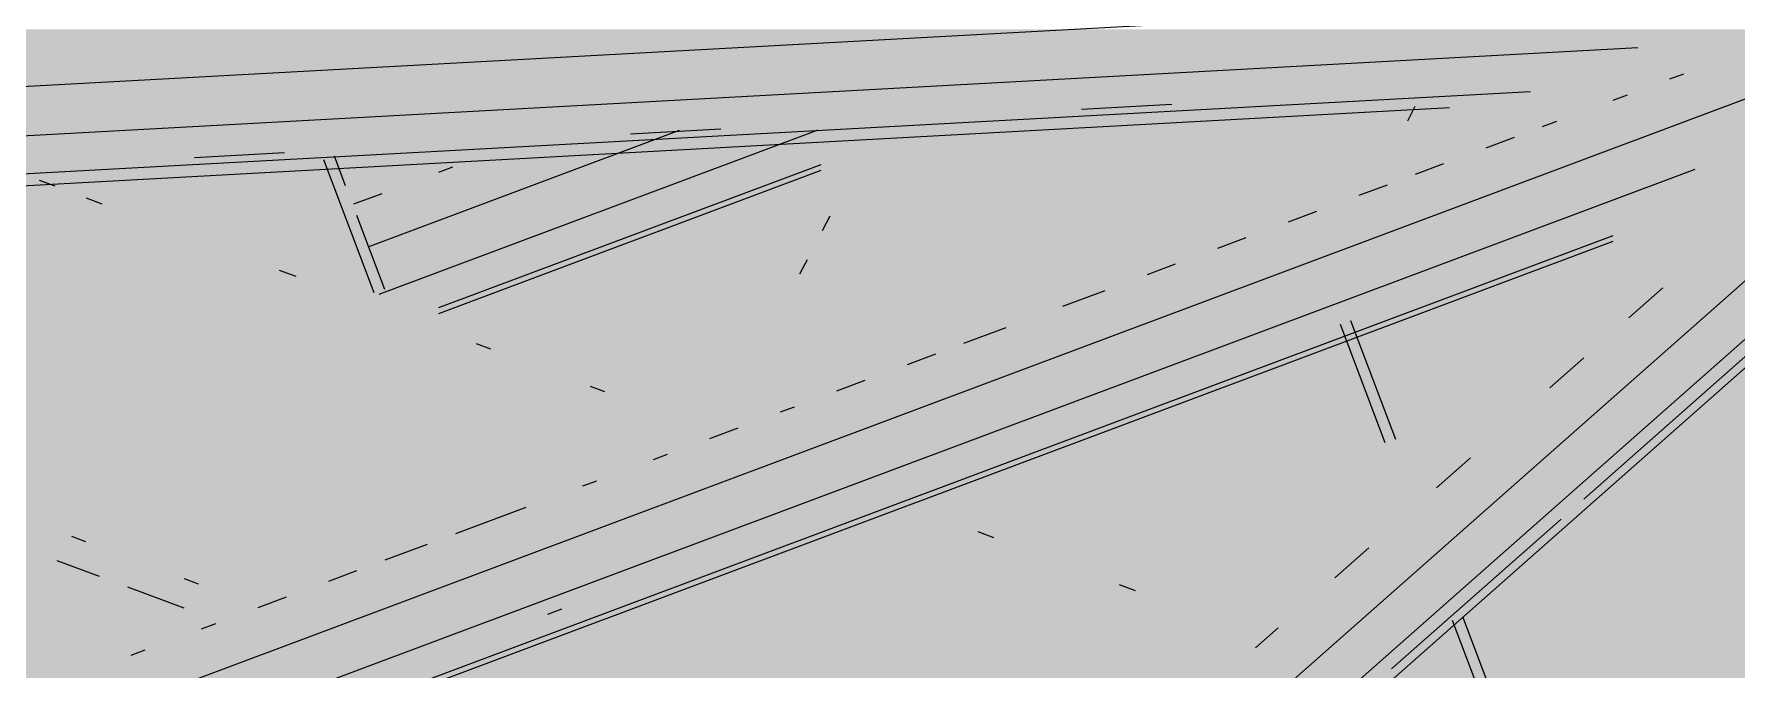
# Paper-space layout '03 3D Building and Roof' of a CAD drawing. Header units: millimetres. Extents: x 5 to 415, y 5 to 292.
# Drawn here: x 102.15 to 109.67, y 69.74 to 72.55 of the extents above; entities that cross this region are included whole.
import ezdxf

# ---------------------------------------------------------------- set-up
doc = ezdxf.new("R2010")
doc.units = ezdxf.units.MM
doc.layers.add('EXISTING', color=7, linetype='Continuous')
doc.layers.add('IMAGES', color=7, linetype='Continuous')

# ---------------------------------------------------------------- blocks, each defined once
blk = doc.blocks.new('SHEET_03')
at = {"layer": 'EXISTING', "color": 250, "lineweight": 9}
for p, q in [((88.314, 71.5645), (109.7508, 72.7363)), ((111.2125, 72.5381), (96.2802, 59.342)), ((109.2296, 72.4896), (88.3238, 71.3468)), ((96.268, 59.2033), (111.2502, 72.4436)), ((85.5697, 63.2232), (109.993, 72.3723)), ((109.3696, 72.3515), (109.4319, 72.3748)), ((88.1149, 71.1682), (108.7553, 72.2965)), ((106.7735, 72.2188), (107.1717, 72.2405)), ((109.1203, 72.2581), (109.1827, 72.2815)), ((88.2221, 71.122), (108.3979, 72.2249)), ((108.2131, 72.167), (108.2467, 72.2309)), ((108.8088, 72.1414), (108.8711, 72.1648)), ((103.6243, 71.6102), (104.9989, 72.1252)), ((105.609, 72.1253), (103.672, 71.3997)), ((104.7825, 72.1099), (105.1807, 72.1317)), ((108.5596, 72.0481), (108.6842, 72.0947)), ((97.6663, 60.8244), (110.4012, 72.0786)), ((102.8578, 72.0047), (103.256, 72.0265)), ((103.4741, 72.0116), (103.5235, 71.8809)), ((109.48, 71.9517), (85.6174, 63.0126)), ((103.6519, 71.4067), (103.4297, 71.995)), ((103.9367, 71.3419), (105.6237, 71.9739)), ((103.9367, 71.94), (103.9992, 71.9634)), ((103.9367, 71.3165), (105.6237, 71.9485)), ((108.2481, 71.9314), (108.3727, 71.978)), ((102.1721, 71.905), (102.2415, 71.879)), ((107.9989, 71.838), (108.1235, 71.8847)), ((102.3804, 71.8269), (102.4498, 71.8009)), ((103.5618, 71.7995), (103.6868, 71.8463)), ((103.5729, 71.7502), (103.6963, 71.4234)), ((105.6629, 71.7451), (105.6292, 71.6811)), ((107.6874, 71.7213), (107.812, 71.768)), ((85.4447, 62.7656), (109.1203, 71.6347)), ((85.5697, 62.8379), (109.1207, 71.6602)), ((107.3758, 71.6046), (107.5004, 71.6513)), ((103.2322, 71.5079), (103.3062, 71.4801)), ((105.5619, 71.5533), (105.5282, 71.4894)), ((107.0643, 71.4879), (107.1889, 71.5346)), ((106.6905, 71.3479), (106.8774, 71.4179)), ((109.1897, 71.2967), (109.3395, 71.4291)), ((106.2544, 71.1845), (106.4413, 71.2545)), ((108.1143, 70.7451), (107.9168, 71.268)), ((107.9613, 71.2846), (108.1588, 70.7617)), ((104.1656, 71.1582), (104.1027, 71.1818)), ((106.0051, 71.0911), (106.1297, 71.1378)), ((108.8401, 70.9878), (108.99, 71.1202)), ((108.99, 70.4967), (109.7391, 71.1587)), ((104.6688, 70.9697), (104.6059, 70.9932)), ((105.6936, 70.9744), (105.8182, 71.0211)), ((105.4444, 70.8811), (105.5067, 70.9044)), ((105.1329, 70.7644), (105.2575, 70.8111)), ((104.8837, 70.671), (104.946, 70.6944)), ((108.3407, 70.5464), (108.4906, 70.6788)), ((104.5721, 70.5543), (104.6344, 70.5777)), ((104.0114, 70.3443), (104.3229, 70.461)), ((106.3151, 70.3529), (106.3846, 70.3269)), ((108.141, 69.7464), (108.8901, 70.4085)), ((102.3147, 70.3322), (102.3768, 70.3089)), ((103.6999, 70.2276), (103.8868, 70.2976)), ((107.8913, 70.1492), (108.0411, 70.2816)), ((102.439, 70.1545), (102.2525, 70.2243)), ((102.8121, 70.1458), (102.8743, 70.1225)), ((103.4507, 70.1342), (103.5753, 70.1809)), ((102.8121, 70.0147), (102.5634, 70.1079)), ((103.1391, 70.0175), (103.2637, 70.0642)), ((106.9401, 70.1188), (107.0095, 70.0928)), ((104.4176, 69.9887), (104.4799, 70.0121)), ((108.455, 69.9774), (108.5785, 69.6506)), ((102.8899, 69.9242), (102.9522, 69.9475)), ((107.5417, 69.8403), (107.6416, 69.9286)), ((108.534, 69.634), (108.4106, 69.9608)), ((102.5784, 69.8075), (102.6407, 69.8308))]:
    blk.add_line(p, q, dxfattribs=at)
at = {"layer": 'IMAGES', "color": 7}
for points in [[(102.0069, 72.4), (102.1782, 72.4), (102.0069, 72.5714), (102.1782, 72.5714)], [(102.1782, 72.4), (102.3496, 72.4), (102.1782, 72.5714), (102.3496, 72.5714)], [(102.3496, 72.4), (102.6923, 72.4), (102.3496, 72.5714), (102.6923, 72.5714)], [(102.6923, 72.4), (103.2064, 72.4), (102.6923, 72.5714), (103.2064, 72.5714)], [(103.2064, 72.4), (104.0632, 72.4), (103.2064, 72.5714), (104.0632, 72.5714)], [(104.0632, 72.4), (104.406, 72.4), (104.0632, 72.5714), (104.406, 72.5714)], [(104.406, 72.4), (104.5773, 72.4), (104.406, 72.5714), (104.5773, 72.5714)], [(104.5773, 72.4), (108.3473, 72.4), (104.5773, 72.5714), (108.3473, 72.5714)], [(108.3473, 72.4), (108.69, 72.4), (108.3473, 72.5714), (108.69, 72.5714)], [(108.69, 72.4), (109.2041, 72.4), (108.69, 72.5714), (109.2041, 72.5714)], [(109.2041, 72.4), (109.3755, 72.4), (109.2041, 72.5714), (109.3755, 72.5714)], [(109.3755, 72.4), (109.5468, 72.4), (109.3755, 72.5714), (109.5468, 72.5714)], [(109.5468, 72.4), (109.7182, 72.4), (109.5468, 72.5714), (109.7182, 72.5714)], [(101.3214, 72.2286), (102.1782, 72.2286), (101.3214, 72.4), (102.1782, 72.4)], [(102.1782, 72.2286), (102.521, 72.2286), (102.1782, 72.4), (102.521, 72.4)], [(102.521, 72.2286), (104.5773, 72.2286), (102.521, 72.4), (104.5773, 72.4)], [(104.5773, 72.2286), (104.7487, 72.2286), (104.5773, 72.4), (104.7487, 72.4)], [(104.7487, 72.2286), (106.805, 72.2286), (104.7487, 72.4), (106.805, 72.4)], [(106.805, 72.2286), (107.4905, 72.2286), (106.805, 72.4), (107.4905, 72.4)], [(107.4905, 72.2286), (107.6619, 72.2286), (107.4905, 72.4), (107.6619, 72.4)], [(107.6619, 72.2286), (107.8332, 72.2286), (107.6619, 72.4), (107.8332, 72.4)], [(107.8332, 72.2286), (108.5187, 72.2286), (107.8332, 72.4), (108.5187, 72.4)], [(108.5187, 72.2286), (108.8614, 72.2286), (108.5187, 72.4), (108.8614, 72.4)], [(108.8614, 72.2286), (109.2041, 72.2286), (108.8614, 72.4), (109.2041, 72.4)], [(109.2041, 72.2286), (109.3755, 72.2286), (109.2041, 72.4), (109.3755, 72.4)], [(109.3755, 72.2286), (109.5468, 72.2286), (109.3755, 72.4), (109.5468, 72.4)], [(109.5468, 72.2286), (109.7182, 72.2286), (109.5468, 72.4), (109.7182, 72.4)], [(98.9223, 72.0571), (102.521, 72.0571), (98.9223, 72.2286), (102.521, 72.2286)], [(102.521, 72.0571), (102.6923, 72.0571), (102.521, 72.2286), (102.6923, 72.2286)], [(102.6923, 72.0571), (102.8637, 72.0571), (102.6923, 72.2286), (102.8637, 72.2286)], [(102.8637, 72.0571), (103.035, 72.0571), (102.8637, 72.2286), (103.035, 72.2286)], [(103.035, 72.0571), (103.8919, 72.0571), (103.035, 72.2286), (103.8919, 72.2286)], [(103.8919, 72.0571), (104.5773, 72.0571), (103.8919, 72.2286), (104.5773, 72.2286)], [(104.5773, 72.0571), (104.7487, 72.0571), (104.5773, 72.2286), (104.7487, 72.2286)], [(104.7487, 72.0571), (104.92, 72.0571), (104.7487, 72.2286), (104.92, 72.2286)], [(104.92, 72.0571), (105.7769, 72.0571), (104.92, 72.2286), (105.7769, 72.2286)], [(105.7769, 72.0571), (105.9482, 72.0571), (105.7769, 72.2286), (105.9482, 72.2286)], [(105.9482, 72.0571), (106.1196, 72.0571), (105.9482, 72.2286), (106.1196, 72.2286)], [(106.1196, 72.0571), (106.6337, 72.0571), (106.1196, 72.2286), (106.6337, 72.2286)], [(106.6337, 72.0571), (106.805, 72.0571), (106.6337, 72.2286), (106.805, 72.2286)], [(106.805, 72.0571), (107.8332, 72.0571), (106.805, 72.2286), (107.8332, 72.2286)], [(107.8332, 72.0571), (108.3473, 72.0571), (107.8332, 72.2286), (108.3473, 72.2286)], [(108.3473, 72.0571), (108.5187, 72.0571), (108.3473, 72.2286), (108.5187, 72.2286)], [(108.5187, 72.0571), (108.69, 72.0571), (108.5187, 72.2286), (108.69, 72.2286)], [(108.69, 72.0571), (109.0328, 72.0571), (108.69, 72.2286), (109.0328, 72.2286)], [(109.0328, 72.0571), (109.3755, 72.0571), (109.0328, 72.2286), (109.3755, 72.2286)], [(109.3755, 72.0571), (109.8896, 72.0571), (109.3755, 72.2286), (109.8896, 72.2286)], [(102.0069, 71.8857), (102.3496, 71.8857), (102.0069, 72.0571), (102.3496, 72.0571)], [(102.3496, 71.7143), (102.6923, 71.7143), (102.3496, 72.0571), (102.6923, 72.0571)], [(102.6923, 71.8857), (102.8637, 71.8857), (102.6923, 72.0571), (102.8637, 72.0571)], [(102.8637, 71.8857), (103.8919, 71.8857), (102.8637, 72.0571), (103.8919, 72.0571)], [(103.8919, 71.8857), (104.0632, 71.8857), (103.8919, 72.0571), (104.0632, 72.0571)], [(104.0632, 71.8857), (104.2346, 71.8857), (104.0632, 72.0571), (104.2346, 72.0571)], [(104.2346, 71.8857), (104.5773, 71.8857), (104.2346, 72.0571), (104.5773, 72.0571)], [(104.5773, 71.8857), (104.92, 71.8857), (104.5773, 72.0571), (104.92, 72.0571)], [(104.92, 71.8857), (105.0914, 71.8857), (104.92, 72.0571), (105.0914, 72.0571)], [(105.0914, 71.8857), (105.7769, 71.8857), (105.0914, 72.0571), (105.7769, 72.0571)], [(105.7769, 71.8857), (105.9482, 71.8857), (105.7769, 72.0571), (105.9482, 72.0571)], [(105.9482, 71.8857), (106.805, 71.8857), (105.9482, 72.0571), (106.805, 72.0571)], [(106.805, 71.8857), (106.9764, 71.8857), (106.805, 72.0571), (106.9764, 72.0571)], [(106.9764, 71.8857), (107.1478, 71.8857), (106.9764, 72.0571), (107.1478, 72.0571)], [(107.1478, 71.8857), (107.3191, 71.8857), (107.1478, 72.0571), (107.3191, 72.0571)], [(107.3191, 71.8857), (107.4905, 71.8857), (107.3191, 72.0571), (107.4905, 72.0571)], [(107.4905, 71.8857), (107.6619, 71.8857), (107.4905, 72.0571), (107.6619, 72.0571)], [(107.6619, 71.8857), (107.8332, 71.8857), (107.6619, 72.0571), (107.8332, 72.0571)], [(107.8332, 71.8857), (108.0046, 71.8857), (107.8332, 72.0571), (108.0046, 72.0571)], [(108.0046, 71.8857), (108.1759, 71.8857), (108.0046, 72.0571), (108.1759, 72.0571)], [(108.1759, 71.8857), (108.3473, 71.8857), (108.1759, 72.0571), (108.3473, 72.0571)], [(108.3473, 71.8857), (108.5187, 71.8857), (108.3473, 72.0571), (108.5187, 72.0571)], [(108.5187, 71.8857), (108.69, 71.8857), (108.5187, 72.0571), (108.69, 72.0571)], [(108.69, 71.8857), (109.2041, 71.8857), (108.69, 72.0571), (109.2041, 72.0571)], [(109.2041, 71.8857), (109.5468, 71.8857), (109.2041, 72.0571), (109.5468, 72.0571)], [(109.5468, 71.7143), (109.7182, 71.7143), (109.5468, 72.0571), (109.7182, 72.0571)], [(102.0069, 71.7143), (102.3496, 71.7143), (102.0069, 71.8857), (102.3496, 71.8857)], [(102.6923, 71.7143), (102.8637, 71.7143), (102.6923, 71.8857), (102.8637, 71.8857)], [(102.8637, 71.5429), (103.035, 71.5429), (102.8637, 71.8857), (103.035, 71.8857)], [(103.035, 71.7143), (103.3778, 71.7143), (103.035, 71.8857), (103.3778, 71.8857)], [(103.3778, 71.7143), (103.5491, 71.7143), (103.3778, 71.8857), (103.5491, 71.8857)], [(103.5491, 71.7143), (103.7205, 71.7143), (103.5491, 71.8857), (103.7205, 71.8857)], [(103.7205, 71.7143), (103.8919, 71.7143), (103.7205, 71.8857), (103.8919, 71.8857)], [(103.8919, 71.7143), (104.0632, 71.7143), (103.8919, 71.8857), (104.0632, 71.8857)], [(104.0632, 71.7143), (104.2346, 71.7143), (104.0632, 71.8857), (104.2346, 71.8857)], [(104.2346, 71.7143), (104.406, 71.7143), (104.2346, 71.8857), (104.406, 71.8857)], [(104.406, 71.7143), (104.5773, 71.7143), (104.406, 71.8857), (104.5773, 71.8857)], [(104.5773, 71.7143), (104.7487, 71.7143), (104.5773, 71.8857), (104.7487, 71.8857)], [(104.7487, 71.7143), (105.0914, 71.7143), (104.7487, 71.8857), (105.0914, 71.8857)], [(105.0914, 71.7143), (105.2628, 71.7143), (105.0914, 71.8857), (105.2628, 71.8857)], [(105.2628, 71.7143), (105.4341, 71.7143), (105.2628, 71.8857), (105.4341, 71.8857)], [(105.4341, 71.7143), (105.6055, 71.7143), (105.4341, 71.8857), (105.6055, 71.8857)], [(105.6055, 71.7143), (105.7769, 71.7143), (105.6055, 71.8857), (105.7769, 71.8857)], [(105.7769, 71.7143), (105.9482, 71.7143), (105.7769, 71.8857), (105.9482, 71.8857)], [(105.9482, 71.7143), (106.805, 71.7143), (105.9482, 71.8857), (106.805, 71.8857)], [(106.805, 71.7143), (106.9764, 71.7143), (106.805, 71.8857), (106.9764, 71.8857)], [(106.9764, 71.7143), (107.1478, 71.7143), (106.9764, 71.8857), (107.1478, 71.8857)], [(107.1478, 71.7143), (107.3191, 71.7143), (107.1478, 71.8857), (107.3191, 71.8857)], [(107.3191, 71.7143), (107.4905, 71.7143), (107.3191, 71.8857), (107.4905, 71.8857)], [(107.4905, 71.7143), (107.6619, 71.7143), (107.4905, 71.8857), (107.6619, 71.8857)], [(107.6619, 71.7143), (107.8332, 71.7143), (107.6619, 71.8857), (107.8332, 71.8857)], [(107.8332, 71.7143), (108.0046, 71.7143), (107.8332, 71.8857), (108.0046, 71.8857)], [(108.0046, 71.7143), (108.1759, 71.7143), (108.0046, 71.8857), (108.1759, 71.8857)], [(108.1759, 71.7143), (108.69, 71.7143), (108.1759, 71.8857), (108.69, 71.8857)], [(108.69, 71.7143), (108.8614, 71.7143), (108.69, 71.8857), (108.8614, 71.8857)], [(108.8614, 71.7143), (109.0328, 71.7143), (108.8614, 71.8857), (109.0328, 71.8857)], [(109.0328, 71.7143), (109.3755, 71.7143), (109.0328, 71.8857), (109.3755, 71.8857)], [(109.3755, 71.7143), (109.5468, 71.7143), (109.3755, 71.8857), (109.5468, 71.8857)], [(102.0069, 70.8571), (102.1782, 70.8571), (102.0069, 71.7143), (102.1782, 71.7143)], [(102.1782, 71.5429), (102.3496, 71.5429), (102.1782, 71.7143), (102.3496, 71.7143)], [(102.3496, 71.5429), (102.521, 71.5429), (102.3496, 71.7143), (102.521, 71.7143)], [(102.521, 71.5429), (102.6923, 71.5429), (102.521, 71.7143), (102.6923, 71.7143)], [(102.6923, 71.5429), (102.8637, 71.5429), (102.6923, 71.7143), (102.8637, 71.7143)], [(103.035, 71.5429), (103.2064, 71.5429), (103.035, 71.7143), (103.2064, 71.7143)], [(103.2064, 71.5429), (103.3778, 71.5429), (103.2064, 71.7143), (103.3778, 71.7143)], [(103.3778, 71.5429), (103.5491, 71.5429), (103.3778, 71.7143), (103.5491, 71.7143)], [(103.5491, 71.3714), (103.7205, 71.3714), (103.5491, 71.7143), (103.7205, 71.7143)], [(103.7205, 71.5429), (103.8919, 71.5429), (103.7205, 71.7143), (103.8919, 71.7143)], [(103.8919, 71.5429), (104.2346, 71.5429), (103.8919, 71.7143), (104.2346, 71.7143)], [(104.2346, 71.5429), (104.5773, 71.5429), (104.2346, 71.7143), (104.5773, 71.7143)], [(104.5773, 71.5429), (104.92, 71.5429), (104.5773, 71.7143), (104.92, 71.7143)], [(104.92, 71.5429), (105.0914, 71.5429), (104.92, 71.7143), (105.0914, 71.7143)], [(105.0914, 71.5429), (105.2628, 71.5429), (105.0914, 71.7143), (105.2628, 71.7143)], [(105.2628, 71.5429), (105.4341, 71.5429), (105.2628, 71.7143), (105.4341, 71.7143)], [(105.4341, 71.5429), (105.6055, 71.5429), (105.4341, 71.7143), (105.6055, 71.7143)], [(105.6055, 71.5429), (105.7769, 71.5429), (105.6055, 71.7143), (105.7769, 71.7143)], [(105.7769, 71.5429), (105.9482, 71.5429), (105.7769, 71.7143), (105.9482, 71.7143)], [(105.9482, 71.5429), (106.6337, 71.5429), (105.9482, 71.7143), (106.6337, 71.7143)], [(106.6337, 71.5429), (106.805, 71.5429), (106.6337, 71.7143), (106.805, 71.7143)], [(106.805, 71.5429), (106.9764, 71.5429), (106.805, 71.7143), (106.9764, 71.7143)], [(106.9764, 71.5429), (107.1478, 71.5429), (106.9764, 71.7143), (107.1478, 71.7143)], [(107.1478, 71.5429), (107.3191, 71.5429), (107.1478, 71.7143), (107.3191, 71.7143)], [(107.3191, 71.5429), (107.8332, 71.5429), (107.3191, 71.7143), (107.8332, 71.7143)], [(107.8332, 71.5429), (108.1759, 71.5429), (107.8332, 71.7143), (108.1759, 71.7143)], [(108.1759, 71.5429), (108.5187, 71.5429), (108.1759, 71.7143), (108.5187, 71.7143)], [(108.5187, 71.5429), (108.69, 71.5429), (108.5187, 71.7143), (108.69, 71.7143)], [(108.69, 71.5429), (109.2041, 71.5429), (108.69, 71.7143), (109.2041, 71.7143)], [(109.2041, 71.5429), (109.3755, 71.5429), (109.2041, 71.7143), (109.3755, 71.7143)], [(109.3755, 71.5429), (109.5468, 71.5429), (109.3755, 71.7143), (109.5468, 71.7143)], [(109.5468, 71.5429), (109.8896, 71.5429), (109.5468, 71.7143), (109.8896, 71.7143)], [(102.1782, 71.3714), (102.521, 71.3714), (102.1782, 71.5429), (102.521, 71.5429)], [(102.521, 71.3714), (102.6923, 71.3714), (102.521, 71.5429), (102.6923, 71.5429)], [(102.6923, 71.3714), (102.8637, 71.3714), (102.6923, 71.5429), (102.8637, 71.5429)], [(102.8637, 71.3714), (103.035, 71.3714), (102.8637, 71.5429), (103.035, 71.5429)], [(103.035, 71.3714), (103.2064, 71.3714), (103.035, 71.5429), (103.2064, 71.5429)], [(103.2064, 71.3714), (103.3778, 71.3714), (103.2064, 71.5429), (103.3778, 71.5429)], [(103.3778, 71.3714), (103.5491, 71.3714), (103.3778, 71.5429), (103.5491, 71.5429)], [(103.7205, 71.3714), (104.0632, 71.3714), (103.7205, 71.5429), (104.0632, 71.5429)], [(104.0632, 71.3714), (104.5773, 71.3714), (104.0632, 71.5429), (104.5773, 71.5429)], [(104.5773, 71.3714), (104.7487, 71.3714), (104.5773, 71.5429), (104.7487, 71.5429)], [(104.7487, 71.3714), (104.92, 71.3714), (104.7487, 71.5429), (104.92, 71.5429)], [(104.92, 71.3714), (105.4341, 71.3714), (104.92, 71.5429), (105.4341, 71.5429)], [(105.4341, 71.3714), (105.6055, 71.3714), (105.4341, 71.5429), (105.6055, 71.5429)], [(105.6055, 71.3714), (105.7769, 71.3714), (105.6055, 71.5429), (105.7769, 71.5429)], [(105.7769, 71.3714), (105.9482, 71.3714), (105.7769, 71.5429), (105.9482, 71.5429)], [(105.9482, 71.3714), (106.1196, 71.3714), (105.9482, 71.5429), (106.1196, 71.5429)], [(106.1196, 71.3714), (106.2909, 71.3714), (106.1196, 71.5429), (106.2909, 71.5429)], [(106.2909, 71.3714), (106.4623, 71.3714), (106.2909, 71.5429), (106.4623, 71.5429)], [(106.4623, 71.3714), (106.6337, 71.3714), (106.4623, 71.5429), (106.6337, 71.5429)], [(106.6337, 71.3714), (106.805, 71.3714), (106.6337, 71.5429), (106.805, 71.5429)], [(106.805, 71.3714), (106.9764, 71.3714), (106.805, 71.5429), (106.9764, 71.5429)], [(106.9764, 71.3714), (107.1478, 71.3714), (106.9764, 71.5429), (107.1478, 71.5429)], [(107.1478, 71.3714), (107.3191, 71.3714), (107.1478, 71.5429), (107.3191, 71.5429)], [(107.3191, 71.3714), (107.4905, 71.3714), (107.3191, 71.5429), (107.4905, 71.5429)], [(107.4905, 71.3714), (108.3473, 71.3714), (107.4905, 71.5429), (108.3473, 71.5429)], [(108.3473, 71.3714), (108.5187, 71.3714), (108.3473, 71.5429), (108.5187, 71.5429)], [(108.5187, 71.3714), (108.69, 71.3714), (108.5187, 71.5429), (108.69, 71.5429)], [(108.69, 71.3714), (108.8614, 71.3714), (108.69, 71.5429), (108.8614, 71.5429)], [(108.8614, 71.3714), (109.0328, 71.3714), (108.8614, 71.5429), (109.0328, 71.5429)], [(109.0328, 71.3714), (109.2041, 71.3714), (109.0328, 71.5429), (109.2041, 71.5429)], [(109.2041, 71.3714), (109.5468, 71.3714), (109.2041, 71.5429), (109.5468, 71.5429)], [(109.5468, 71.3714), (109.7182, 71.3714), (109.5468, 71.5429), (109.7182, 71.5429)], [(102.1782, 70.8571), (102.3496, 70.8571), (102.1782, 71.3714), (102.3496, 71.3714)], [(102.3496, 71.2), (102.8637, 71.2), (102.3496, 71.3714), (102.8637, 71.3714)], [(102.8637, 71.2), (103.035, 71.2), (102.8637, 71.3714), (103.035, 71.3714)], [(103.035, 71.2), (103.2064, 71.2), (103.035, 71.3714), (103.2064, 71.3714)], [(103.2064, 71.2), (103.5491, 71.2), (103.2064, 71.3714), (103.5491, 71.3714)], [(103.5491, 71.2), (103.7205, 71.2), (103.5491, 71.3714), (103.7205, 71.3714)], [(103.7205, 71.2), (103.8919, 71.2), (103.7205, 71.3714), (103.8919, 71.3714)], [(103.8919, 71.2), (104.2346, 71.2), (103.8919, 71.3714), (104.2346, 71.3714)], [(104.2346, 71.2), (104.406, 71.2), (104.2346, 71.3714), (104.406, 71.3714)], [(104.406, 71.2), (104.5773, 71.2), (104.406, 71.3714), (104.5773, 71.3714)], [(104.5773, 71.2), (104.7487, 71.2), (104.5773, 71.3714), (104.7487, 71.3714)], [(104.7487, 71.0286), (104.92, 71.0286), (104.7487, 71.3714), (104.92, 71.3714)], [(104.92, 71.2), (105.0914, 71.2), (104.92, 71.3714), (105.0914, 71.3714)], [(105.0914, 71.2), (105.2628, 71.2), (105.0914, 71.3714), (105.2628, 71.3714)], [(105.2628, 71.2), (105.4341, 71.2), (105.2628, 71.3714), (105.4341, 71.3714)], [(105.4341, 71.2), (105.6055, 71.2), (105.4341, 71.3714), (105.6055, 71.3714)], [(105.6055, 71.2), (105.9482, 71.2), (105.6055, 71.3714), (105.9482, 71.3714)], [(105.9482, 71.2), (106.1196, 71.2), (105.9482, 71.3714), (106.1196, 71.3714)], [(106.1196, 71.2), (106.2909, 71.2), (106.1196, 71.3714), (106.2909, 71.3714)], [(106.2909, 71.2), (106.4623, 71.2), (106.2909, 71.3714), (106.4623, 71.3714)], [(106.4623, 71.2), (106.6337, 71.2), (106.4623, 71.3714), (106.6337, 71.3714)], [(106.6337, 71.2), (106.9764, 71.2), (106.6337, 71.3714), (106.9764, 71.3714)], [(106.9764, 71.0286), (107.1478, 71.0286), (106.9764, 71.3714), (107.1478, 71.3714)], [(107.1478, 71.0286), (107.4905, 71.0286), (107.1478, 71.3714), (107.4905, 71.3714)], [(107.4905, 71.2), (107.8332, 71.2), (107.4905, 71.3714), (107.8332, 71.3714)], [(107.8332, 71.2), (108.0046, 71.2), (107.8332, 71.3714), (108.0046, 71.3714)], [(108.0046, 71.2), (108.1759, 71.2), (108.0046, 71.3714), (108.1759, 71.3714)], [(108.1759, 71.2), (108.3473, 71.2), (108.1759, 71.3714), (108.3473, 71.3714)], [(108.3473, 71.2), (108.5187, 71.2), (108.3473, 71.3714), (108.5187, 71.3714)], [(108.5187, 71.2), (108.69, 71.2), (108.5187, 71.3714), (108.69, 71.3714)], [(108.69, 71.2), (108.8614, 71.2), (108.69, 71.3714), (108.8614, 71.3714)], [(108.8614, 71.2), (109.0328, 71.2), (108.8614, 71.3714), (109.0328, 71.3714)], [(109.0328, 71.2), (109.2041, 71.2), (109.0328, 71.3714), (109.2041, 71.3714)], [(109.2041, 71.2), (109.8896, 71.2), (109.2041, 71.3714), (109.8896, 71.3714)], [(102.3496, 71.0286), (103.2064, 71.0286), (102.3496, 71.2), (103.2064, 71.2)], [(103.2064, 71.0286), (103.5491, 71.0286), (103.2064, 71.2), (103.5491, 71.2)], [(103.5491, 71.0286), (103.7205, 71.0286), (103.5491, 71.2), (103.7205, 71.2)], [(103.7205, 71.0286), (103.8919, 71.0286), (103.7205, 71.2), (103.8919, 71.2)], [(103.8919, 71.0286), (104.0632, 71.0286), (103.8919, 71.2), (104.0632, 71.2)], [(104.0632, 71.0286), (104.5773, 71.0286), (104.0632, 71.2), (104.5773, 71.2)], [(104.5773, 71.0286), (104.7487, 71.0286), (104.5773, 71.2), (104.7487, 71.2)], [(104.92, 71.0286), (105.2628, 71.0286), (104.92, 71.2), (105.2628, 71.2)], [(105.2628, 71.0286), (105.4341, 71.0286), (105.2628, 71.2), (105.4341, 71.2)], [(105.4341, 71.0286), (105.6055, 71.0286), (105.4341, 71.2), (105.6055, 71.2)], [(105.6055, 71.0286), (105.7769, 71.0286), (105.6055, 71.2), (105.7769, 71.2)], [(105.7769, 71.0286), (105.9482, 71.0286), (105.7769, 71.2), (105.9482, 71.2)], [(105.9482, 70.8571), (106.1196, 70.8571), (105.9482, 71.2), (106.1196, 71.2)], [(106.1196, 71.0286), (106.4623, 71.0286), (106.1196, 71.2), (106.4623, 71.2)], [(106.4623, 71.0286), (106.9764, 71.0286), (106.4623, 71.2), (106.9764, 71.2)], [(107.4905, 71.0286), (108.0046, 71.0286), (107.4905, 71.2), (108.0046, 71.2)], [(108.0046, 71.0286), (108.1759, 71.0286), (108.0046, 71.2), (108.1759, 71.2)], [(108.1759, 71.0286), (108.3473, 71.0286), (108.1759, 71.2), (108.3473, 71.2)], [(108.3473, 71.0286), (108.69, 71.0286), (108.3473, 71.2), (108.69, 71.2)], [(108.69, 71.0286), (108.8614, 71.0286), (108.69, 71.2), (108.8614, 71.2)], [(108.8614, 71.0286), (109.0328, 71.0286), (108.8614, 71.2), (109.0328, 71.2)], [(109.0328, 71.0286), (109.2041, 71.0286), (109.0328, 71.2), (109.2041, 71.2)], [(109.2041, 71.0286), (109.3755, 71.0286), (109.2041, 71.2), (109.3755, 71.2)], [(109.3755, 71.0286), (109.5468, 71.0286), (109.3755, 71.2), (109.5468, 71.2)], [(109.5468, 71.0286), (109.8896, 71.0286), (109.5468, 71.2), (109.8896, 71.2)], [(102.3496, 70.8571), (103.7205, 70.8571), (102.3496, 71.0286), (103.7205, 71.0286)], [(103.7205, 70.8571), (103.8919, 70.8571), (103.7205, 71.0286), (103.8919, 71.0286)], [(103.8919, 70.8571), (104.0632, 70.8571), (103.8919, 71.0286), (104.0632, 71.0286)], [(104.0632, 70.8571), (104.406, 70.8571), (104.0632, 71.0286), (104.406, 71.0286)], [(104.406, 70.8571), (104.5773, 70.8571), (104.406, 71.0286), (104.5773, 71.0286)], [(104.5773, 70.8571), (104.7487, 70.8571), (104.5773, 71.0286), (104.7487, 71.0286)], [(104.7487, 70.8571), (105.0914, 70.8571), (104.7487, 71.0286), (105.0914, 71.0286)], [(105.0914, 70.8571), (105.2628, 70.8571), (105.0914, 71.0286), (105.2628, 71.0286)], [(105.2628, 70.8571), (105.4341, 70.8571), (105.2628, 71.0286), (105.4341, 71.0286)], [(105.4341, 70.8571), (105.7769, 70.8571), (105.4341, 71.0286), (105.7769, 71.0286)], [(105.7769, 70.8571), (105.9482, 70.8571), (105.7769, 71.0286), (105.9482, 71.0286)], [(106.1196, 70.8571), (106.2909, 70.8571), (106.1196, 71.0286), (106.2909, 71.0286)], [(106.2909, 70.8571), (106.6337, 70.8571), (106.2909, 71.0286), (106.6337, 71.0286)], [(106.6337, 70.8571), (106.9764, 70.8571), (106.6337, 71.0286), (106.9764, 71.0286)], [(106.9764, 70.8571), (107.4905, 70.8571), (106.9764, 71.0286), (107.4905, 71.0286)], [(107.4905, 70.8571), (107.6619, 70.8571), (107.4905, 71.0286), (107.6619, 71.0286)], [(107.6619, 70.8571), (107.8332, 70.8571), (107.6619, 71.0286), (107.8332, 71.0286)], [(107.8332, 70.8571), (108.0046, 70.8571), (107.8332, 71.0286), (108.0046, 71.0286)], [(108.0046, 70.8571), (108.1759, 70.8571), (108.0046, 71.0286), (108.1759, 71.0286)], [(108.1759, 70.8571), (108.3473, 70.8571), (108.1759, 71.0286), (108.3473, 71.0286)], [(108.3473, 70.8571), (108.5187, 70.8571), (108.3473, 71.0286), (108.5187, 71.0286)], [(108.5187, 70.8571), (108.8614, 70.8571), (108.5187, 71.0286), (108.8614, 71.0286)], [(108.8614, 70.8571), (109.3755, 70.8571), (108.8614, 71.0286), (109.3755, 71.0286)], [(109.3755, 70.8571), (109.7182, 70.8571), (109.3755, 71.0286), (109.7182, 71.0286)], [(101.6641, 70.6857), (102.1782, 70.6857), (101.6641, 70.8571), (102.1782, 70.8571)], [(102.1782, 70.5143), (102.3496, 70.5143), (102.1782, 70.8571), (102.3496, 70.8571)], [(102.3496, 70.6857), (102.521, 70.6857), (102.3496, 70.8571), (102.521, 70.8571)], [(102.521, 70.6857), (104.0632, 70.6857), (102.521, 70.8571), (104.0632, 70.8571)], [(104.0632, 70.6857), (104.5773, 70.6857), (104.0632, 70.8571), (104.5773, 70.8571)], [(104.5773, 70.6857), (104.7487, 70.6857), (104.5773, 70.8571), (104.7487, 70.8571)], [(104.7487, 70.6857), (104.92, 70.6857), (104.7487, 70.8571), (104.92, 70.8571)], [(104.92, 70.6857), (105.0914, 70.6857), (104.92, 70.8571), (105.0914, 70.8571)], [(105.0914, 70.6857), (105.2628, 70.6857), (105.0914, 70.8571), (105.2628, 70.8571)], [(105.2628, 70.6857), (105.6055, 70.6857), (105.2628, 70.8571), (105.6055, 70.8571)], [(105.6055, 70.6857), (105.7769, 70.6857), (105.6055, 70.8571), (105.7769, 70.8571)], [(105.7769, 70.6857), (106.4623, 70.6857), (105.7769, 70.8571), (106.4623, 70.8571)], [(106.4623, 70.6857), (106.9764, 70.6857), (106.4623, 70.8571), (106.9764, 70.8571)], [(106.9764, 70.6857), (107.1478, 70.6857), (106.9764, 70.8571), (107.1478, 70.8571)], [(107.1478, 70.6857), (107.3191, 70.6857), (107.1478, 70.8571), (107.3191, 70.8571)], [(107.3191, 70.6857), (107.4905, 70.6857), (107.3191, 70.8571), (107.4905, 70.8571)], [(107.4905, 70.6857), (107.6619, 70.6857), (107.4905, 70.8571), (107.6619, 70.8571)], [(107.6619, 70.6857), (107.8332, 70.6857), (107.6619, 70.8571), (107.8332, 70.8571)], [(107.8332, 70.6857), (108.0046, 70.6857), (107.8332, 70.8571), (108.0046, 70.8571)], [(108.0046, 70.6857), (108.1759, 70.6857), (108.0046, 70.8571), (108.1759, 70.8571)], [(108.1759, 70.6857), (108.3473, 70.6857), (108.1759, 70.8571), (108.3473, 70.8571)], [(108.3473, 70.6857), (108.5187, 70.6857), (108.3473, 70.8571), (108.5187, 70.8571)], [(108.5187, 70.6857), (108.69, 70.6857), (108.5187, 70.8571), (108.69, 70.8571)], [(108.69, 70.6857), (108.8614, 70.6857), (108.69, 70.8571), (108.8614, 70.8571)], [(108.8614, 70.6857), (109.2041, 70.6857), (108.8614, 70.8571), (109.2041, 70.8571)], [(109.2041, 70.6857), (109.5468, 70.6857), (109.2041, 70.8571), (109.5468, 70.8571)], [(109.5468, 70.6857), (109.7182, 70.6857), (109.5468, 70.8571), (109.7182, 70.8571)], [(101.8355, 70.5143), (102.1782, 70.5143), (101.8355, 70.6857), (102.1782, 70.6857)], [(102.3496, 70.5143), (102.8637, 70.5143), (102.3496, 70.6857), (102.8637, 70.6857)], [(102.8637, 70.5143), (103.5491, 70.5143), (102.8637, 70.6857), (103.5491, 70.6857)], [(103.5491, 70.5143), (104.0632, 70.5143), (103.5491, 70.6857), (104.0632, 70.6857)], [(104.0632, 70.5143), (104.2346, 70.5143), (104.0632, 70.6857), (104.2346, 70.6857)], [(104.2346, 70.5143), (104.406, 70.5143), (104.2346, 70.6857), (104.406, 70.6857)], [(104.406, 70.5143), (104.5773, 70.5143), (104.406, 70.6857), (104.5773, 70.6857)], [(104.5773, 70.5143), (104.7487, 70.5143), (104.5773, 70.6857), (104.7487, 70.6857)], [(104.7487, 70.5143), (104.92, 70.5143), (104.7487, 70.6857), (104.92, 70.6857)], [(104.92, 70.5143), (105.2628, 70.5143), (104.92, 70.6857), (105.2628, 70.6857)], [(105.2628, 70.5143), (105.6055, 70.5143), (105.2628, 70.6857), (105.6055, 70.6857)], [(105.6055, 70.5143), (105.7769, 70.5143), (105.6055, 70.6857), (105.7769, 70.6857)], [(105.7769, 70.5143), (106.1196, 70.5143), (105.7769, 70.6857), (106.1196, 70.6857)], [(106.1196, 70.5143), (106.6337, 70.5143), (106.1196, 70.6857), (106.6337, 70.6857)], [(106.6337, 70.5143), (106.805, 70.5143), (106.6337, 70.6857), (106.805, 70.6857)], [(106.805, 70.5143), (106.9764, 70.5143), (106.805, 70.6857), (106.9764, 70.6857)], [(106.9764, 70.5143), (107.3191, 70.5143), (106.9764, 70.6857), (107.3191, 70.6857)], [(107.3191, 70.5143), (107.4905, 70.5143), (107.3191, 70.6857), (107.4905, 70.6857)], [(107.4905, 70.5143), (107.8332, 70.5143), (107.4905, 70.6857), (107.8332, 70.6857)], [(107.8332, 70.5143), (108.0046, 70.5143), (107.8332, 70.6857), (108.0046, 70.6857)], [(108.0046, 70.5143), (108.1759, 70.5143), (108.0046, 70.6857), (108.1759, 70.6857)], [(108.1759, 70.5143), (108.3473, 70.5143), (108.1759, 70.6857), (108.3473, 70.6857)], [(108.3473, 70.5143), (108.8614, 70.5143), (108.3473, 70.6857), (108.8614, 70.6857)], [(108.8614, 70.5143), (109.3755, 70.5143), (108.8614, 70.6857), (109.3755, 70.6857)], [(109.3755, 70.5143), (109.5468, 70.5143), (109.3755, 70.6857), (109.5468, 70.6857)], [(109.5468, 70.5143), (109.7182, 70.5143), (109.5468, 70.6857), (109.7182, 70.6857)], [(102.0069, 70.3429), (102.1782, 70.3429), (102.0069, 70.5143), (102.1782, 70.5143)], [(102.1782, 70.3429), (102.3496, 70.3429), (102.1782, 70.5143), (102.3496, 70.5143)], [(102.3496, 70.3429), (102.521, 70.3429), (102.3496, 70.5143), (102.521, 70.5143)], [(102.521, 70.3429), (102.6923, 70.3429), (102.521, 70.5143), (102.6923, 70.5143)], [(102.6923, 70.3429), (102.8637, 70.3429), (102.6923, 70.5143), (102.8637, 70.5143)], [(102.8637, 70.3429), (103.2064, 70.3429), (102.8637, 70.5143), (103.2064, 70.5143)], [(103.2064, 70.3429), (103.3778, 70.3429), (103.2064, 70.5143), (103.3778, 70.5143)], [(103.3778, 70.3429), (103.5491, 70.3429), (103.3778, 70.5143), (103.5491, 70.5143)], [(103.5491, 70.3429), (103.7205, 70.3429), (103.5491, 70.5143), (103.7205, 70.5143)], [(103.7205, 70.3429), (103.8919, 70.3429), (103.7205, 70.5143), (103.8919, 70.5143)], [(103.8919, 70.3429), (104.0632, 70.3429), (103.8919, 70.5143), (104.0632, 70.5143)], [(104.0632, 70.3429), (104.2346, 70.3429), (104.0632, 70.5143), (104.2346, 70.5143)], [(104.2346, 70.3429), (104.5773, 70.3429), (104.2346, 70.5143), (104.5773, 70.5143)], [(104.5773, 70.3429), (104.92, 70.3429), (104.5773, 70.5143), (104.92, 70.5143)], [(104.92, 70.3429), (105.2628, 70.3429), (104.92, 70.5143), (105.2628, 70.5143)], [(105.2628, 70.3429), (105.4341, 70.3429), (105.2628, 70.5143), (105.4341, 70.5143)], [(105.4341, 70.3429), (105.7769, 70.3429), (105.4341, 70.5143), (105.7769, 70.5143)], [(105.7769, 70.3429), (105.9482, 70.3429), (105.7769, 70.5143), (105.9482, 70.5143)], [(105.9482, 70.3429), (106.1196, 70.3429), (105.9482, 70.5143), (106.1196, 70.5143)], [(106.1196, 70.3429), (106.2909, 70.3429), (106.1196, 70.5143), (106.2909, 70.5143)], [(106.2909, 70.3429), (106.4623, 70.3429), (106.2909, 70.5143), (106.4623, 70.5143)], [(106.4623, 70.3429), (106.6337, 70.3429), (106.4623, 70.5143), (106.6337, 70.5143)], [(106.6337, 70.3429), (106.9764, 70.3429), (106.6337, 70.5143), (106.9764, 70.5143)], [(106.9764, 70.3429), (107.6619, 70.3429), (106.9764, 70.5143), (107.6619, 70.5143)], [(107.6619, 70.1714), (107.8332, 70.1714), (107.6619, 70.5143), (107.8332, 70.5143)], [(107.8332, 70.3429), (108.0046, 70.3429), (107.8332, 70.5143), (108.0046, 70.5143)], [(108.0046, 70.3429), (108.1759, 70.3429), (108.0046, 70.5143), (108.1759, 70.5143)], [(108.1759, 70.1714), (108.5187, 70.1714), (108.1759, 70.5143), (108.5187, 70.5143)], [(108.5187, 70.3429), (108.8614, 70.3429), (108.5187, 70.5143), (108.8614, 70.5143)], [(108.8614, 70.3429), (109.0328, 70.3429), (108.8614, 70.5143), (109.0328, 70.5143)], [(109.0328, 70.3429), (109.2041, 70.3429), (109.0328, 70.5143), (109.2041, 70.5143)], [(109.2041, 70.3429), (109.3755, 70.3429), (109.2041, 70.5143), (109.3755, 70.5143)], [(109.3755, 70.3429), (109.5468, 70.3429), (109.3755, 70.5143), (109.5468, 70.5143)], [(109.5468, 70.3429), (110.4037, 70.3429), (109.5468, 70.5143), (110.4037, 70.5143)], [(102.0069, 70.1714), (102.1782, 70.1714), (102.0069, 70.3429), (102.1782, 70.3429)], [(102.1782, 70.1714), (102.3496, 70.1714), (102.1782, 70.3429), (102.3496, 70.3429)], [(102.3496, 70.1714), (102.521, 70.1714), (102.3496, 70.3429), (102.521, 70.3429)], [(102.521, 70.1714), (102.6923, 70.1714), (102.521, 70.3429), (102.6923, 70.3429)], [(102.6923, 70.1714), (103.2064, 70.1714), (102.6923, 70.3429), (103.2064, 70.3429)], [(103.2064, 70.1714), (103.3778, 70.1714), (103.2064, 70.3429), (103.3778, 70.3429)], [(103.3778, 70.1714), (103.5491, 70.1714), (103.3778, 70.3429), (103.5491, 70.3429)], [(103.5491, 70.1714), (103.7205, 70.1714), (103.5491, 70.3429), (103.7205, 70.3429)], [(103.7205, 70.1714), (103.8919, 70.1714), (103.7205, 70.3429), (103.8919, 70.3429)], [(103.8919, 70.1714), (104.2346, 70.1714), (103.8919, 70.3429), (104.2346, 70.3429)], [(104.2346, 70.1714), (104.406, 70.1714), (104.2346, 70.3429), (104.406, 70.3429)], [(104.406, 70.1714), (104.7487, 70.1714), (104.406, 70.3429), (104.7487, 70.3429)], [(104.7487, 70.1714), (105.2628, 70.1714), (104.7487, 70.3429), (105.2628, 70.3429)], [(105.2628, 70.1714), (105.6055, 70.1714), (105.2628, 70.3429), (105.6055, 70.3429)], [(105.6055, 70.1714), (105.7769, 70.1714), (105.6055, 70.3429), (105.7769, 70.3429)], [(105.7769, 70.1714), (105.9482, 70.1714), (105.7769, 70.3429), (105.9482, 70.3429)], [(105.9482, 70.1714), (106.1196, 70.1714), (105.9482, 70.3429), (106.1196, 70.3429)], [(106.1196, 70.1714), (106.2909, 70.1714), (106.1196, 70.3429), (106.2909, 70.3429)], [(106.2909, 70.1714), (106.4623, 70.1714), (106.2909, 70.3429), (106.4623, 70.3429)], [(106.4623, 70.1714), (106.6337, 70.1714), (106.4623, 70.3429), (106.6337, 70.3429)], [(106.6337, 70.1714), (106.805, 70.1714), (106.6337, 70.3429), (106.805, 70.3429)], [(106.805, 70.1714), (106.9764, 70.1714), (106.805, 70.3429), (106.9764, 70.3429)], [(106.9764, 70.1714), (107.1478, 70.1714), (106.9764, 70.3429), (107.1478, 70.3429)], [(107.1478, 70.1714), (107.3191, 70.1714), (107.1478, 70.3429), (107.3191, 70.3429)], [(107.3191, 70.1714), (107.4905, 70.1714), (107.3191, 70.3429), (107.4905, 70.3429)], [(107.4905, 70.1714), (107.6619, 70.1714), (107.4905, 70.3429), (107.6619, 70.3429)], [(107.8332, 70.1714), (108.0046, 70.1714), (107.8332, 70.3429), (108.0046, 70.3429)], [(108.0046, 70.1714), (108.1759, 70.1714), (108.0046, 70.3429), (108.1759, 70.3429)], [(108.5187, 70.1714), (108.69, 70.1714), (108.5187, 70.3429), (108.69, 70.3429)], [(108.69, 70.1714), (108.8614, 70.1714), (108.69, 70.3429), (108.8614, 70.3429)], [(108.8614, 70.1714), (109.0328, 70.1714), (108.8614, 70.3429), (109.0328, 70.3429)], [(109.0328, 70.1714), (109.2041, 70.1714), (109.0328, 70.3429), (109.2041, 70.3429)], [(109.2041, 70.1714), (109.3755, 70.1714), (109.2041, 70.3429), (109.3755, 70.3429)], [(109.3755, 70.1714), (110.4037, 70.1714), (109.3755, 70.3429), (110.4037, 70.3429)], [(102.0069, 70), (102.1782, 70), (102.0069, 70.1714), (102.1782, 70.1714)], [(102.1782, 70), (102.521, 70), (102.1782, 70.1714), (102.521, 70.1714)], [(102.521, 70), (102.6923, 70), (102.521, 70.1714), (102.6923, 70.1714)], [(102.6923, 70), (102.8637, 70), (102.6923, 70.1714), (102.8637, 70.1714)], [(102.8637, 70), (103.5491, 70), (102.8637, 70.1714), (103.5491, 70.1714)], [(103.5491, 70), (103.7205, 70), (103.5491, 70.1714), (103.7205, 70.1714)], [(103.7205, 70), (104.0632, 70), (103.7205, 70.1714), (104.0632, 70.1714)], [(104.0632, 70), (104.406, 70), (104.0632, 70.1714), (104.406, 70.1714)], [(104.406, 70), (104.5773, 70), (104.406, 70.1714), (104.5773, 70.1714)], [(104.5773, 70), (104.7487, 70), (104.5773, 70.1714), (104.7487, 70.1714)], [(104.7487, 70), (104.92, 70), (104.7487, 70.1714), (104.92, 70.1714)], [(104.92, 70), (105.0914, 70), (104.92, 70.1714), (105.0914, 70.1714)], [(105.0914, 70), (105.2628, 70), (105.0914, 70.1714), (105.2628, 70.1714)], [(105.2628, 70), (105.4341, 70), (105.2628, 70.1714), (105.4341, 70.1714)], [(105.4341, 70), (105.7769, 70), (105.4341, 70.1714), (105.7769, 70.1714)], [(105.7769, 70), (105.9482, 70), (105.7769, 70.1714), (105.9482, 70.1714)], [(105.9482, 70), (106.1196, 70), (105.9482, 70.1714), (106.1196, 70.1714)], [(106.1196, 70), (106.2909, 70), (106.1196, 70.1714), (106.2909, 70.1714)], [(106.2909, 70), (106.4623, 70), (106.2909, 70.1714), (106.4623, 70.1714)], [(106.4623, 70), (106.6337, 70), (106.4623, 70.1714), (106.6337, 70.1714)], [(106.6337, 70), (106.805, 70), (106.6337, 70.1714), (106.805, 70.1714)], [(106.805, 70), (106.9764, 70), (106.805, 70.1714), (106.9764, 70.1714)], [(106.9764, 70), (107.1478, 70), (106.9764, 70.1714), (107.1478, 70.1714)], [(107.1478, 70), (107.3191, 70), (107.1478, 70.1714), (107.3191, 70.1714)], [(107.3191, 70), (107.4905, 70), (107.3191, 70.1714), (107.4905, 70.1714)], [(107.4905, 70), (107.6619, 70), (107.4905, 70.1714), (107.6619, 70.1714)], [(107.6619, 70), (107.8332, 70), (107.6619, 70.1714), (107.8332, 70.1714)], [(107.8332, 70), (108.1759, 70), (107.8332, 70.1714), (108.1759, 70.1714)], [(108.1759, 70), (108.3473, 70), (108.1759, 70.1714), (108.3473, 70.1714)], [(108.3473, 70), (108.5187, 70), (108.3473, 70.1714), (108.5187, 70.1714)], [(108.5187, 70), (108.69, 70), (108.5187, 70.1714), (108.69, 70.1714)], [(108.69, 70), (108.8614, 70), (108.69, 70.1714), (108.8614, 70.1714)], [(108.8614, 70), (109.0328, 70), (108.8614, 70.1714), (109.0328, 70.1714)], [(109.0328, 70), (110.575, 70), (109.0328, 70.1714), (110.575, 70.1714)], [(102.0069, 69.8286), (102.3496, 69.8286), (102.0069, 70), (102.3496, 70)], [(102.3496, 69.8286), (102.521, 69.8286), (102.3496, 70), (102.521, 70)], [(102.521, 69.8286), (102.6923, 69.8286), (102.521, 70), (102.6923, 70)], [(102.6923, 69.8286), (102.8637, 69.8286), (102.6923, 70), (102.8637, 70)], [(102.8637, 69.8286), (103.035, 69.8286), (102.8637, 70), (103.035, 70)], [(103.035, 69.8286), (103.2064, 69.8286), (103.035, 70), (103.2064, 70)], [(103.2064, 69.8286), (103.3778, 69.8286), (103.2064, 70), (103.3778, 70)], [(103.3778, 69.8286), (103.5491, 69.8286), (103.3778, 70), (103.5491, 70)], [(103.5491, 69.8286), (103.8919, 69.8286), (103.5491, 70), (103.8919, 70)], [(103.8919, 69.8286), (104.406, 69.8286), (103.8919, 70), (104.406, 70)], [(104.406, 69.8286), (104.7487, 69.8286), (104.406, 70), (104.7487, 70)], [(104.7487, 69.8286), (104.92, 69.8286), (104.7487, 70), (104.92, 70)], [(104.92, 69.8286), (105.0914, 69.8286), (104.92, 70), (105.0914, 70)], [(105.0914, 69.8286), (105.2628, 69.8286), (105.0914, 70), (105.2628, 70)], [(105.2628, 69.8286), (105.4341, 69.8286), (105.2628, 70), (105.4341, 70)], [(105.4341, 69.8286), (105.7769, 69.8286), (105.4341, 70), (105.7769, 70)], [(105.7769, 69.8286), (106.2909, 69.8286), (105.7769, 70), (106.2909, 70)], [(106.2909, 69.8286), (106.6337, 69.8286), (106.2909, 70), (106.6337, 70)], [(106.6337, 69.8286), (106.805, 69.8286), (106.6337, 70), (106.805, 70)], [(106.805, 69.8286), (106.9764, 69.8286), (106.805, 70), (106.9764, 70)], [(106.9764, 69.8286), (107.1478, 69.8286), (106.9764, 70), (107.1478, 70)], [(107.1478, 69.8286), (107.3191, 69.8286), (107.1478, 70), (107.3191, 70)], [(107.3191, 69.8286), (107.4905, 69.8286), (107.3191, 70), (107.4905, 70)], [(107.4905, 69.8286), (107.8332, 69.8286), (107.4905, 70), (107.8332, 70)], [(107.8332, 69.8286), (108.0046, 69.8286), (107.8332, 70), (108.0046, 70)], [(108.0046, 69.8286), (108.1759, 69.8286), (108.0046, 70), (108.1759, 70)], [(108.1759, 69.8286), (108.3473, 69.8286), (108.1759, 70), (108.3473, 70)], [(108.3473, 69.8286), (108.5187, 69.8286), (108.3473, 70), (108.5187, 70)], [(108.5187, 69.8286), (108.69, 69.8286), (108.5187, 70), (108.69, 70)], [(108.69, 69.8286), (108.8614, 69.8286), (108.69, 70), (108.8614, 70)], [(108.8614, 69.6571), (109.0328, 69.6571), (108.8614, 70), (109.0328, 70)], [(109.0328, 69.6571), (110.2323, 69.6571), (109.0328, 70), (110.2323, 70)], [(102.0069, 69.6571), (102.1782, 69.6571), (102.0069, 69.8286), (102.1782, 69.8286)], [(102.1782, 69.6571), (102.3496, 69.6571), (102.1782, 69.8286), (102.3496, 69.8286)], [(102.3496, 69.6571), (102.6923, 69.6571), (102.3496, 69.8286), (102.6923, 69.8286)], [(102.6923, 69.6571), (102.8637, 69.6571), (102.6923, 69.8286), (102.8637, 69.8286)], [(102.8637, 69.6571), (103.3778, 69.6571), (102.8637, 69.8286), (103.3778, 69.8286)], [(103.3778, 69.6571), (103.7205, 69.6571), (103.3778, 69.8286), (103.7205, 69.8286)], [(103.7205, 69.6571), (104.406, 69.6571), (103.7205, 69.8286), (104.406, 69.8286)], [(104.406, 69.6571), (104.5773, 69.6571), (104.406, 69.8286), (104.5773, 69.8286)], [(104.5773, 69.6571), (104.7487, 69.6571), (104.5773, 69.8286), (104.7487, 69.8286)], [(104.7487, 69.6571), (104.92, 69.6571), (104.7487, 69.8286), (104.92, 69.8286)], [(104.92, 69.6571), (105.2628, 69.6571), (104.92, 69.8286), (105.2628, 69.8286)], [(105.2628, 69.6571), (106.805, 69.6571), (105.2628, 69.8286), (106.805, 69.8286)], [(106.805, 69.6571), (106.9764, 69.6571), (106.805, 69.8286), (106.9764, 69.8286)], [(106.9764, 69.4857), (107.1478, 69.4857), (106.9764, 69.8286), (107.1478, 69.8286)], [(107.1478, 69.6571), (107.4905, 69.6571), (107.1478, 69.8286), (107.4905, 69.8286)], [(107.4905, 69.6571), (108.1759, 69.6571), (107.4905, 69.8286), (108.1759, 69.8286)], [(108.1759, 69.6571), (108.3473, 69.6571), (108.1759, 69.8286), (108.3473, 69.8286)], [(108.3473, 69.6571), (108.69, 69.6571), (108.3473, 69.8286), (108.69, 69.8286)], [(108.69, 69.6571), (108.8614, 69.6571), (108.69, 69.8286), (108.8614, 69.8286)]]:
    blk.add_solid(points, dxfattribs=at)

psp = doc.layouts.new('03 3D Building and Roof')

# ---------------------------------------------------------------- block references
psp.add_blockref('SHEET_03', (0, 0))

doc.saveas('drawing.dxf')
